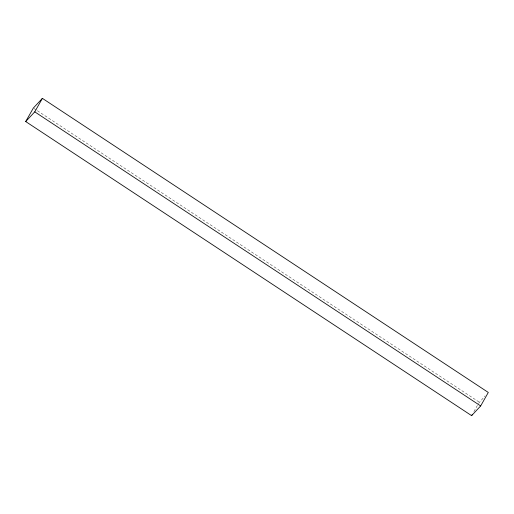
<?xml version="1.0" encoding="UTF-8"?>
<svg xmlns="http://www.w3.org/2000/svg" width="514" height="514" viewBox="0 0 514 514"><rect width="100%" height="100%" fill="white"/><g stroke="black" fill="none" stroke-linecap="round" stroke-linejoin="round"><path stroke-width="0.39" stroke-dasharray="2.57 1.93" d="M473.902 411.592L478.097 404.171M478.483 403.496L485.1 395.87M34.001 108.512L36.68 110.279M37.349 110.716L479.241 402.147"/><path stroke-width="0.77" d="M25.7 121.555L33.333 108.068L42.392 98.36L488.3 392.445L480.667 405.931L471.608 415.64L25.7 121.555L34.759 111.853L42.392 98.36M471.608 415.64L472.372 414.29M34.759 111.853L480.667 405.931"/></g></svg>
